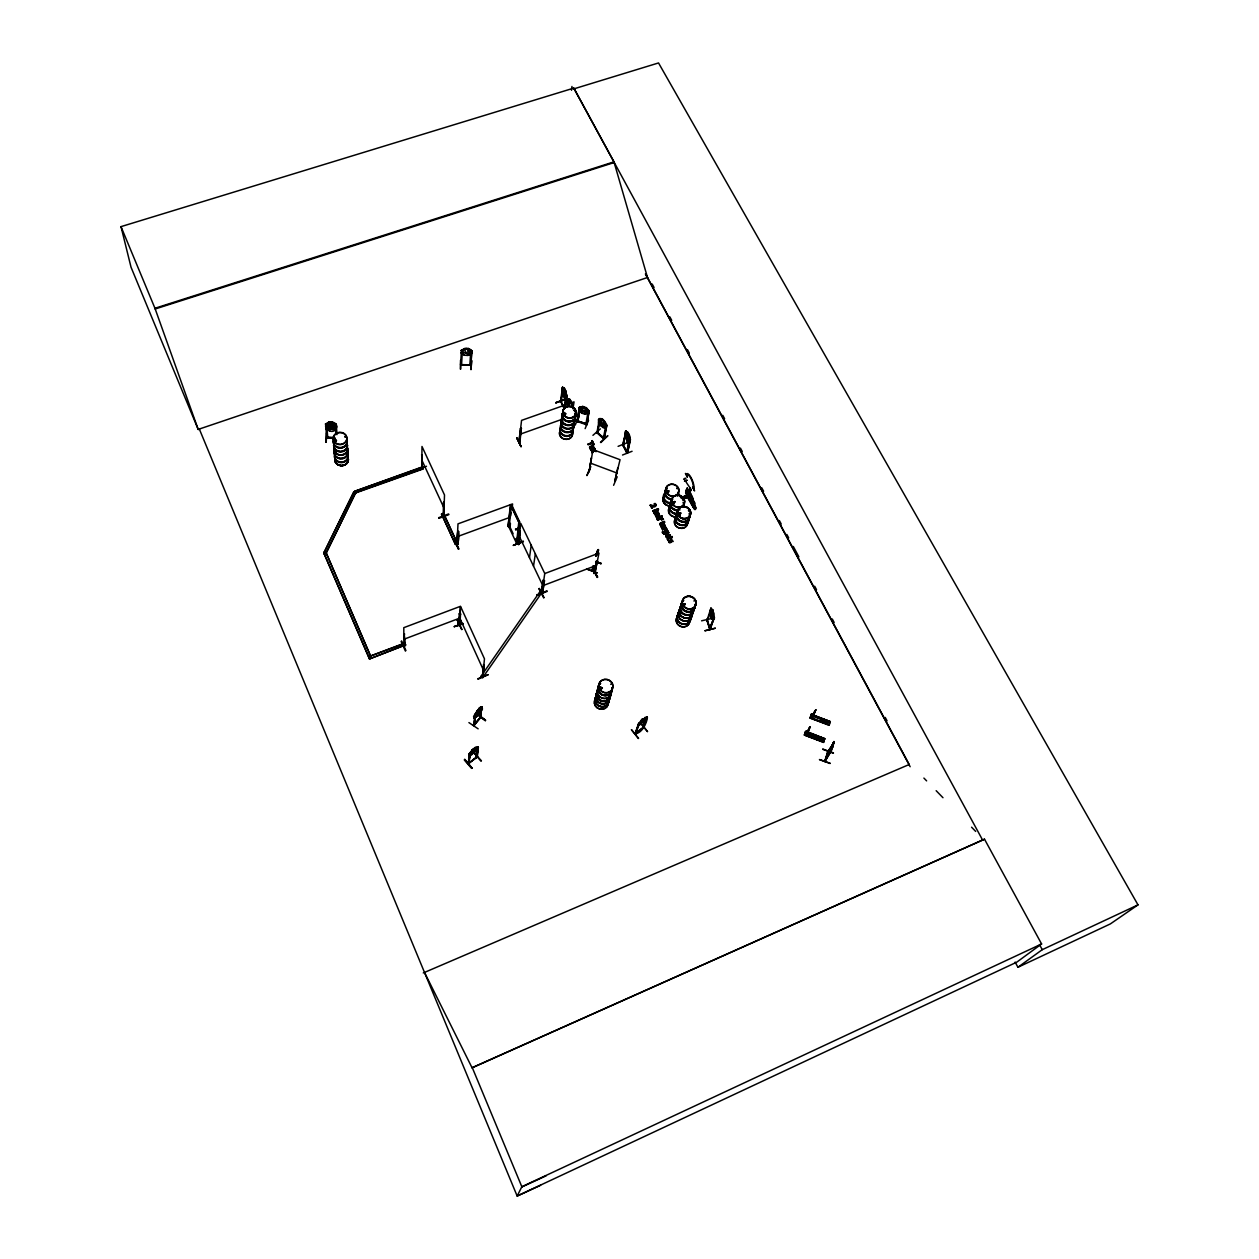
<?xml version="1.0" encoding="UTF-8"?>
<svg xmlns="http://www.w3.org/2000/svg" width="1259" height="1259" viewBox="0 0 1259 1259"><rect width="100%" height="100%" fill="white"/><g stroke="black" fill="none" stroke-linecap="round" stroke-linejoin="round"><path stroke-width="1.5" d="M642.798 727.97L643.79 726.962L635.244 733.226M639.415 723.657L645.143 719.361L644.671 717.583L647.095 716.969L643.569 727.387L635.118 733.745L638.486 723.579L639.541 723.296L635.276 734.107L635.984 733.1M421.356 468.505L421.907 467.813M422.174 469.135L421.907 454.829L422.158 468.993M421.796 469.166L421.985 446.473L444.506 494.976L443.782 515.828M470.299 753.401L468.505 763.977L470.299 753.401L469.214 753.732L468.348 763.599L477.46 756.706L476.295 757.304M476.217 757.068L476.909 756.816M422.867 469.088L422.064 466.963L355.022 491.167L422.064 467.372L422.867 469.088L355.793 492.898L353.858 492.175L355.778 492.505L422.867 468.678M471.621 353.134L468.049 355.306M471.873 350.836C469.827 348.586 464.602 346.288 463.076 350.679L462.997 352.426L467.561 353.952L469.906 352.646L468.411 348.46L471.873 350.836L470.913 365.315L469.89 365.33L471.055 364.496M470.079 365.346L470.111 364.418M470.835 350.726L471.763 350.962L470.74 350.726L469.859 365.283M470.945 364.795L460.7 365L460.841 364.071L461.754 365.031L460.7 365M471.653 360.672L470.976 369.658L471.149 360.389M471.055 369.391L471.653 360.688M477.35 756.927L468.254 763.678L477.114 756.47M469.402 763.332L469.214 762.529L468.254 763.568M665.791 535.295L665.964 536.727M468.096 355.463L464.54 355.243L461.25 352.803M462.336 350.458L461.392 350.222L462.415 350.474L461.534 365.126M464.54 355.353L461.124 352.835M460.526 369.343L460.652 360.058L460.526 369.044M345.957 436.574L344.903 437.093M345.611 437.266L345.517 436.543M334.501 439.863L335.461 440.744M335.083 451.509L335.539 450.643M335.602 440.776L335.933 440.052M336.2 440.146L335.586 441.169M715.301 628.272L704.804 630.79L715.285 628.178M623.189 444.097L623.174 445.655L626.038 431.145L622.638 444.805L627.061 453.256M622.796 444.207L623.095 445.025M623.236 445.072L623.268 444.238M627.47 453.098L630.429 439.706L629.594 439.108M626.305 432.703C633.23 432.64 628.304 449.18 627.108 453.334L623.252 445.308L627.076 452.689M670.181 535.437L669.316 536.963M441.516 514.239L443.483 513.137L457.473 543.416L455.49 544.518L441.516 514.239L443.467 513.53L456.624 542.015M686.407 493.764L686.124 492.363L692.843 505.363M833.348 743.298C836.102 736.688 829.413 758.752 829.807 751.355M443.467 502.294L443.451 516.096L443.829 502.168M443.262 515.938L443.341 514.49L443.357 515.985M686.045 480.749C683.558 479.994 695.708 494.409 689.381 488.634L690.782 490.727L689.869 487.8M542.062 592.58L541.323 591.699M461.392 350.222L460.621 365.047M454.688 539.828L458.481 549.192L454.247 540.017M455.49 544.518L441.531 513.845M458.103 543.825L456.97 544.58L457.993 523.854L512.586 503.93L512.177 507.629M457.08 544.533C456.655 520.297 461.313 535.579 457.206 544.549M458.496 531.314L457.835 543.872L457.017 543.636M589.48 447.48L593.02 445.167C594.279 446.772 587.89 446.866 591.195 448.582L594.075 447.291L591.258 448.314L590.235 447.213M660.676 526.183L661.085 525.113M661.966 527.332C660.597 528.701 660.928 522.076 663.477 525.963M470.803 365.409L471.732 350.537M462.053 629.437L457.19 619.947M459.252 624.354L458.245 625.55L458.559 619.16M458.402 625.518C457.285 623.882 460.385 610.867 459.047 613.904M482.606 676.162L482.874 675.265M459.944 624.889L460.18 619.223M459.85 626.227L460.526 613.621L460.574 614.628M460.589 620.073L460.306 626.053M661.384 526.309C666.326 525.711 658.551 525.381 663.493 527.002M668.922 540.803L667.427 538.978M595.019 572.688L593.839 573.49L594.862 572.31M336.216 424.645L335.24 424.157L336.2 424.535M336.373 426.974C331.306 432.75 318.417 423.701 332.691 424.456L336.499 426.848L332.99 428.815L329.37 428.611M655.388 505.551L655.372 504.639M655.483 504.985L654.444 506.118L650.069 505.363L655.278 505.551M332.518 422.127L334.548 426.219L329.905 427.305L327.403 425.888L328.804 421.954L332.518 422.127C340.339 423.779 336.09 433.757 329.543 430.908M331.274 422.41L334.579 426.785L334.721 428.438L332.47 429.634L327.592 428.091L327.45 426.439L330.078 422.363M329.59 430.956L325.735 428.532L329.606 430.846M331.432 424.85L330.251 424.692L329.244 426.518L330.566 428.406M332.628 424.613L336.499 426.958M325.499 424.031L328.867 422.017M325.656 426.455L329.055 424.346L330.377 426.203L332.722 425.448L332.644 424.472L328.977 424.393M325.719 442.334L326.427 432.923M326.16 442.334L326.931 432.703M464.76 759.366L472.031 768.084L464.618 759.633M478.152 728.835L468.915 722.587M542.645 592.627L541.575 592.47L542.66 592.123M669.473 535.846L668.261 534.556M713.334 612.204L712.673 615.73L711.603 612.472L712.972 611.119M471.747 754.55C484.337 741.378 476.28 753.386 468.962 755.4L469.481 754.031M815.958 709.714L814.793 710.942M824.519 761.365L830.971 750.789M825.526 760.279L827.635 752.064L828.391 751.293L825.023 761.585L831.082 750.584L831.223 751.78M827.588 751.969L834.355 741.866L827.903 752.52M828.343 751.466L834.355 741.866M469.906 752.929L469.151 762.97M599.898 419.404L597.679 432.592C603.439 438.541 605.532 436.653 603.297 438.636L605.957 424.865L606.633 425.558M473.982 718.307L479.175 709.321L478.908 710.611M478.027 679.199L488.193 674.698M474.313 724.271L473.667 725.027M474.061 725.593L475.225 714.278L473.573 725.011M475.147 714.183L474.564 725.011L475.666 713.585L479.443 707.715L481.804 706.661L480.655 717.252L473.636 725.404M599.819 419.515L599.457 418.586L597.002 432.262M597.443 432.671L596.876 431.695M814.935 711.005L811.772 717.378L813.959 714.341M519.196 442.003L520.109 441.767M615.462 480.513L614.754 481.253L620.058 459.724L592.989 449.605L589.196 471.653L589.086 470.567M812.464 717.756L813.66 714.608M480.938 761.16L473.683 752.457L481.426 760.766M480.891 676.445L482.732 677.578L480.891 676.445L540.788 590.424L542.598 591.51L482.732 677.578M459.441 624.842L460.605 606.539L484.463 658.819L482.779 676.712L482.779 675.217M482.638 675.485L483.755 664.61L483.141 676.571L483.755 664.61M808.514 730.503L810.104 726.742L806.988 732.313M809.537 727.198L806.232 734.501L808.656 730.566M480.025 717.473L481.048 707.228M476.185 757.525L477.13 747.327M476.437 757.824L478.341 747.185L475.257 747.405L472.188 749.782L478.121 746.666L477.019 756.816M806.09 734.438L807.995 731.935L805.87 731.07L824.724 738.687L823.449 742.417L804.375 735.051L823.591 742.07L804.501 734.705L805.618 731.495L824.708 738.624L824.33 739.741M479.994 717.96L481.63 706.692L480.529 717.85M478.121 746.666L477.869 748.334M477.318 757.288L478.341 747.185M665.224 526.592L665.287 525.806M659.511 515.435L658.599 512.98L658.614 515.498M458.103 543.762L456.828 544.25M477.932 715.018L485.376 720.431M508.054 526.309L510.43 504.702L519.07 522.8L516.93 543.904L519.526 522.627L510.871 504.529L508.054 526.309L508.856 527.301L510.005 527.096L510.43 523.319M511.374 506.386L509.108 527.442L516.19 542.535L517.071 542.22L515.498 538.868M510.131 524.531L509.203 524.704M510.572 516.017L510.949 512.507M572.924 408.86L574.057 401.857L521.556 420.38L518.991 442.507L519.92 442.287L521.352 428.233L520.471 428.548L518.85 442.208L519.983 441.327M509.675 525.239L510.163 524.578M520.927 431.979L519.227 442.476M521.006 446.646L516.725 437.99M521.069 446.693L516.788 437.77L521.084 446.426M523.366 541.685L513.436 545.147M515.466 529.142L516.08 530.118L515.655 529.173M516.788 528.686L517.323 529.614L517.056 528.638M670.339 541.905L671.11 539.214L672.92 541.638M516.489 544.061L518.802 521.997L511.437 506.606L512.334 506.291L519.558 521.698L516.93 543.904M571.507 90.27L571.964 86.478M519.542 528.607L519.023 527.521M982.744 840.32L573.805 88.099L121.006 226.636L131.03 267.207L198.245 429.539M519.731 538.789C518.472 545.493 519.558 543.4 518.22 543.857L520.785 523.429L544.754 573.49L541.937 592.847M518.645 543.51L520.172 531.078L518.724 544.643M520.156 535.358L520.172 531.078M670.858 540.567L672.259 541.228M529.488 557.69L531.219 545.21M806.657 732.785L805.776 732.282M812.071 715.521L810.953 715.411L829.917 722.682L811.095 714.955L811.567 714.026L813.802 714.64M812.228 715.757L811.441 715.631M565.37 399.213L555.848 402.565M533.533 566.204L535.327 553.818M560.9 402.219L560.507 400.771L563.387 407.176M562.049 389.487C569.855 413.566 560.239 389.062 562.49 387.205L564.284 387.914L565.732 390.731L566.739 395.877L565.181 406.201M560.475 401.464L562.553 387.347L563.277 387.992L562.427 387.347M562.49 393.249L560.853 402.125L562.836 388.15M592.123 570.469L593.54 565.858M593.131 566.629L592.816 570.374L593.493 566.77M564.803 405.429C564.032 400.409 567.825 394.885 566.345 394.901M565.134 405.304L566.723 394.854M565.511 406.075L567.117 395.625M536.916 594.578L537.121 595.334L546.941 590.77M568.58 404.344C566.692 396.915 570.909 399.906 568.313 398.804L567.51 404.013M539.308 588.504L543.825 597.569M567.573 405.634L568.659 398.678M664.595 532.085L666.279 530.747L667.679 531.754L665.555 533.281L664.689 532.038M829.067 725.278L829.429 724.193L829.051 725.31L810.072 717.992L810.434 716.922M830.09 722.178L811.095 714.939M811.174 714.734L830.279 721.69L811.3 714.325L811.331 715.505M540.788 590.424L542.535 591.872M541.197 592.155L543.51 579.943L541.889 593.335L543.148 580.069M541.559 591.777L542.078 592.171M541.606 591.887L542.897 583.767M544.407 580.667L542.582 593.052L544.407 580.667L543.479 581.013M668.324 539.906L668.12 538.899M824.488 739.253L805.461 731.841M121.006 226.636L154.951 308.266L198.198 429.413L647.504 277.499L613.967 161.86L573.805 88.099M539.245 588.472L543.841 597.553M660.471 523.886C658.898 527.049 661.841 520.187 664.374 521.525L663.509 522.784C665.586 524.673 659.212 521.667 660.865 525.097M575.221 425.117L578.747 416.603M580.336 407.554L577.755 421.702L580.336 407.554L579.439 407.224L577.063 421.45L586.6 424.787M579.439 407.224L582.854 406.437L581.689 413.172L585.105 414.258L588.819 413.235M586.096 423.606L585.813 424.566L588.315 410.387L589.212 410.702L586.694 424.834L589.212 410.702M709.431 628.776L714.231 617.162L710.186 629.563L706.708 619.428L709.824 629.642L709.824 628.461M709.651 629.469L710.107 628.257M984.507 839.186L472.298 1067.679L984.507 839.186L1041.602 943.967L1016.8 962.144L517.166 1196.05L199.331 429.036L198.198 429.413M588.567 420.396L585.12 428.642M706.755 619.381L707.29 620.703M587.89 444.285L592.407 442.397L591.636 440.87L592.344 442.68L587.89 444.285L592.659 443.278L588.205 444.883M810.182 717.724L811.567 714.026M811.315 714.309L830.326 721.612L829.177 724.948L810.056 718.071M590.235 448.928L594.327 448.141L594.075 447.291M592.926 435.331L600.354 428.878M590.534 449.51L590.282 448.66M591.573 441.154L592.234 440.65L594.028 444.6L592.659 443.278M821.151 720.148L822.253 719.456M822.819 720.274L821.277 720.478M590.754 449.967L593.288 450.203L590.754 449.967L592.942 450.958M591.085 450.612L590.801 449.683M590.565 466.853L586.993 475.32M593.257 446.032L593.02 445.167M804.359 735.13L804.753 733.981L823.654 741.787M805.367 732.14L824.456 739.411L805.54 732.895L805.886 731.888L804.942 733.556L805.713 731.825L806.311 732.817M593.681 450.864L592.297 453.02L591.982 452.028L592.344 452.752L593.681 450.864L596.136 451.367L593.965 450.376L596.089 451.651M593.43 444.82L592.706 443.011M589.133 471.653L591.415 457.851L589.196 471.606M594.028 444.6L592.234 440.65M811.158 715.317L810.796 716.56M594.61 448.33L594.909 449.321L594.61 448.33L593.241 450.47M597.222 433.096L599.803 420.915M600.464 442.255L607.861 435.693L600.873 442.601M657.104 511.799L654.051 513.168L656.946 510.792M603.816 439.108L606.728 425.621C607.216 422.93 598.34 415.313 604.54 421.198L604.981 426.14L603.092 425.951L600.024 421.623L600.338 419.987C605.217 418.523 596.719 417.343 598.592 420.962L600.7 425.432L603.266 427.761C610.977 429.036 595.885 426.25 598.765 420.947M605.941 424.881L606.885 425.337L604.178 438.935L596.609 431.916L597.348 433.159M587.087 569.257L597.317 572.955L587.135 569.005M618.09 446.347L627.627 442.601M593.178 565.732L592.013 571.035L593.902 566.125M596.829 554.574L597.427 550.624L596.546 554.637M597.144 554.951L598.23 549.506L597.883 553.331M597.553 554.165L598.639 549.821M593.681 573.16L597.333 560.648L594.925 573.113L598.985 553.11L544.675 573.585M596.436 560.995L594.059 573.459M613.605 485.297L617.209 476.783M625.062 433.332C632.773 457.379 623.189 433.08 625.534 431.16L627.627 431.963L629.028 434.874M614.801 481.284L617.791 467.718M626.038 431.145L623.063 444.663L627.407 453.083M668.938 540.473L668.734 542.11A1.637 1.464 16.4 0 0 669.426 542.692L670.811 542.535L671.047 540.914M626.006 432.105L623.174 445.655M622.513 455.018L632.081 451.273M592.564 568.313L597.679 577.283L592.674 568.25M595.837 561.923L600.999 563.465M629.594 438.84L626.604 452.595L630.019 438.919M694.952 600.59L693.882 600.999M683.794 604.745L685.164 604.289M680.395 613.338L680.505 614.345M481.095 717.095L473.935 725.64M689.428 511.248L688.39 510.713M678.412 514.144C681.701 513.483 677.405 515.781 679.986 513.782M682.472 499.65L683.527 499.256M683.448 499.697L682.661 499.87M679.829 513.94L679.813 514.994M680.379 514.884L680.143 513.94M815.911 709.871L815.769 710.359M673.014 502.152L673.109 503.474L674.037 503.222M677.83 488.618L676.791 488.083M668.734 492.017L667.679 492.867L666.829 492.001M610.709 684.408L611.292 683.779M601.346 688.988L599.898 688.531L600.496 687.194M601.912 687.729L600.842 688.783L600.213 687.713M601.094 689.161L601.944 688.217M601.944 688.531L601.865 687.713M651.029 505.473L652.131 508.038L651.029 505.473L655.294 506.386M650.148 505.095L651.627 507.991M654.79 504.292L654.334 503.647L655.073 504.591M667.349 539.025L672.038 536.507L670.937 536.932M653.012 510.729L658.315 508.746L653.012 510.729L653.248 511.579L656.663 510.855M650.95 505.74C656.254 510.524 655.64 501.051 656.049 505.048M653.248 511.579L656.159 510.257L657.104 511.469M665.712 535.547L667.994 533.722L670.04 535.39M574.733 410.686C573.931 411.079 574.34 409.395 574.718 411.063M657.686 512.083L654.365 513.766L657.481 512.271M659.826 523.555L660.283 525.302M563.922 413.613L565.433 414.636M564.74 414.589L564.158 413.582L564.441 414.463M564.646 413.109L565.543 413.881L564.583 414.431M656.631 510.32C661.243 508.667 655.42 509.832 657.528 510.934M656.269 516.159C653.877 515.97 656.993 511.736 658.693 515.23M659.496 515.403C652.571 518.629 661.935 516.41 658.599 512.98M656.726 516.221C658.268 510.399 652.996 518.488 657.528 515.057M656.836 518.614L662.203 516.363L656.836 518.614L656.6 517.748L661.904 515.765L662.14 516.615M660.66 518.063L657.308 519.558L660.991 517.465L663.509 519.369L661.542 518.645M660.959 518.661L657.607 520.14L660.959 518.661L661.919 519.684L661.494 518.44L661.919 519.684M655.121 514.317L656.207 516.426M662.911 519.558L662.36 518.299M595.759 555.723L596.656 553.047M664.453 526.561L664.311 524.137L665.13 526.829L661.793 528.339L664.484 527.096M663.509 522.784L664.673 522.123M662.439 527.395L663.556 526.734M662.297 528.922L666.105 527.49L662.297 528.922L662.533 529.787L665.24 528.764L666.294 529.85M664.39 525.633L663.052 522.721M664.374 521.525L664.595 522.375M664.06 523.886L663.572 522.532M662.533 529.787C664.374 526.215 666.861 530.779 667.018 529.268M662.328 532.667L662.926 531.597L663.304 533.297M664.122 532.337C666.452 534.288 662.281 533.91 662.926 531.597M833.568 742.621L833.977 741.724M658.835 515.277L657.969 513.263M666.877 529.394L666.105 527.49M665.555 533.281L667.648 532.494M666.373 535.736C667.538 532.337 668.623 540.032 670.166 535.72M679.12 494.032L680.568 497.022M668.56 537.278L667.364 534.556M664.484 530.952L667.884 530.779A1.904 1.7 16 0 1 668.246 532.038L668.639 532.84L663.981 534.335L662.265 531.865M680.694 496.99L678.695 494.205M666.908 537.829L667.679 537.31L666.247 536.822M667.789 534.634C668.324 538.946 671 533.737 667.789 534.634L668.749 536.507M668.246 532.038L668.356 532.274A1.904 1.7 16 0 0 667.805 531.03L665.712 530.417M668.639 532.84L668.419 532.006M667.947 540.331L668.45 538.6M668.261 540.473L668.812 541.858A1.637 1.464 16.4 0 0 669.489 542.44L670.874 542.283M667.49 539.702L667.585 538.38L670.197 536.727M668.812 538.679C671.928 538.522 671.236 537.672 671.739 538.883M669.001 540.552L670.307 541.795M671.204 539.088L670.717 537.735M687.414 496.487L685.919 491.152C686.139 487.233 687.005 501.932 691.773 502.435L690.813 495.432L692.277 500.814M671.44 540.08L672.259 541.559M672.038 536.507L671.96 536.759M687.021 488.256L694.874 503.175M685.636 492.977L687.068 488.24M686.989 491.813L685.95 497.163M687.682 490.097L687.304 488.523M686.139 497.305L686.989 494.205L686.013 497.211M687.744 491.372L688.862 490.837L687.445 490.318M688.783 490.302L686.879 496.99L685.636 496.329M690.514 490.837L691.002 489.987M681.198 497.982L690.735 494.189L681.229 497.73M691.537 501.334L688.405 494.472L691.647 501.287M693.379 499.115L689.161 490.302L688.358 490.554M693.205 507.534L685.793 492.489L693.347 507.109M830.106 763.505L819.436 759.555L830.232 763.284M829.76 751.45L834.04 741.567M829.886 751.497L830.971 748.098M822.756 749.31L833.411 753.228M596.483 554.086L596.845 553.142L595.869 556.258L597.049 552.024M631.514 729.701L638.313 738.545M596.687 554.857L597.679 551.426L595.759 555.754M458.197 625.172L459.157 624.401M459.267 625.188L460.416 606.319L403.793 627.674L403.871 646.197C404.438 644.86 404.721 645.757 403.919 645.316M809.993 727.214L808.892 729.968M635.842 733.147L639.116 722.855M636.094 733.572C633.812 730.944 649.518 708.376 637.731 725.215L640.249 724.665M457.993 543.794L456.86 544.171M589.605 446.756L590.66 448.786M823.48 718.983L822.379 722.241M819.562 736.72L818.46 740.009M824.094 722.902L825.133 719.739M820.396 740.748L821.497 737.459M826.014 723.642L827.069 720.463M821.686 741.236L822.741 738.042M814.793 738.608L815.863 735.398M642.704 728.048L646.197 717.551M643.144 728.001C650.541 701.373 648.275 731.857 635.449 733.777M804.753 734.343L823.827 741.268L823.449 742.385M640.264 723.012L647.504 731.495M657.749 512.145L657.78 510.934M701.578 620.813L711.949 618.452M829.933 722.65L830.279 721.69M711.603 618.625L710.501 615.258L710.91 608.239L713.822 613.086L712.987 617.917L710.847 611.402M710.831 608.38L706.881 620.766M815.517 710.611L815.171 711.477M707.369 620.766L711.366 610.017L712.704 609.702M709.903 628.587L714.231 617.162M709.698 629.453L714.215 618.263M600.936 563.764L596.026 561.404M598.277 549.695L598.308 550.655M594.264 566.251L592.501 571.098M815.218 711.744L814.006 713.869M588.315 410.654C587.827 409.915 585.073 403.132 585.057 414.18M589.086 411.001L586.159 407.759L587.103 412.181L584.727 412.732L580.572 409.883L582.901 406.515L579.109 407.586M811.079 715.081L811.473 714.278M810.371 717.158L829.225 724.806M578.762 409.71L581.752 413.125L578.888 409.726M585.765 424.488L586.946 423.953L576.984 420.852M824.676 738.781L805.492 731.778M832.592 744.494L830.499 751.104L832.891 746.792M577.991 421.686L577.33 420.522M814.368 713.397L813.802 714.294M586.946 475.603L590.691 466.633M832.372 745.674L831.333 748.979L833.096 745.863M600.968 563.639L595.885 561.671L601.125 563.261M475.509 715.254L477.901 709.919M815.313 711.524L814.604 712.814M808.435 731.086L807.995 731.935M479.553 709.934L477.523 712.673L476.72 712.169M370.728 656.411L326.16 552.811L355.778 492.505L326.191 553.205L324.177 553.929L369.438 658.961L405.587 644.876L404.768 643.003L369.768 656.301L404.768 643.365L405.603 645.222M326.191 553.205L324.177 552.056L353.826 491.765M324.224 552.449L353.858 492.175M1041.602 943.967L521.84 1186.749L517.166 1196.05L540.615 1185.27M822.646 720.73L822.725 719.88M815.675 736.783L816.745 737.994M816.698 738.057L816.808 736.625L815.596 737.632M687.398 489.184L686.108 493.103L687.414 488.051M473.305 749.31L472.015 752.048L474.973 749.766L474.297 748.538M478.168 713.412L478.436 710.611L476.626 714.624L477.366 714.325M473.541 725.389L480.639 716.875M684.015 603.816L683.401 604.65M560.554 400.85L563.717 407.05M561.262 401.511L560.9 400.661L560.79 401.574M600.228 688.217L600.622 687.32M443.86 515.45L443.483 514.663M477.067 710.643L474.879 715.285M476.752 712.169C466.853 723.673 483.724 710.627 478.2 712.515M476.248 717.158C489.279 697.911 478.562 717.724 474.061 718.197M667.333 491.262L667.538 492.489M668.041 492.489L668.293 491.451M807.523 732.408L806.689 735.083M827.95 751.214L824.582 761.459L831.507 750.852M821.497 718.338L820.443 721.517M472.235 749.782L470.504 753.685L476.421 749.105L475.257 747.405M659.747 523.807L660.629 522.926M828.343 720.966L827.305 724.13M813.519 714.545L811.772 717.378L814.573 711.477M509.171 525.239L509.234 524.625M471.968 768.084L464.697 759.429M573.931 410.387L574.781 410.418M510.037 517.386L510.273 516.772M564.205 413.755L564.74 413.282M510.981 508.605L511.233 508.054M833.914 741.52L833.033 743.156M480.891 707.432L482.008 707.039M590.219 447.354L593.304 445.749M460.605 364.685L471.055 364.795M657.607 512.35L656.694 510.052M476.689 713.129L475.902 716.277L481.442 708.203M597.159 553.11L597.789 551.473M326.585 437.03L327.812 437.912L326.537 424M405.949 650.604L401.652 641.004M564.599 389.173L563.702 391.171L565.118 393.973L564.709 389.141M593.902 450.659L594.956 449.038M591.935 452.311L593.005 450.675L591.132 450.344M476.421 715.741L479.018 712.814M472.314 749.876L469.103 753.811M485.313 720.699L478.341 714.561M518.299 543.18L518.677 544.549M670.528 539.466L670.355 541.7M655.168 514.38L656.868 513.955L658.3 515.639M816.871 737.947L817.17 737.16M627.942 433.222L626.84 435.11L628.304 437.959L628.052 433.19M469.387 763.426L469.056 762.655M485.376 720.589L477.964 714.813M589.7 446.835L592.958 445.45M678.963 513.829L678.381 514.632M689.271 510.509L689.208 510.981M672.936 502.671L672.983 503.364M674.147 503.757L674.084 502.64M666.908 491.372L667.239 491.592M464.272 759.917L471.574 768.415M327.733 437.487L327.56 437.015M706.928 620.781L707.18 619.318M565.244 414.29L565.417 413.298L565.244 414.856M685.463 479.002C687.288 476.941 681.811 479.427 684.267 479.585M603.596 420.742L602.762 419.987L601.582 421.12L602.872 424.425L603.879 424.346L603.675 420.663M344.919 436.448L345.769 436.354M478.074 746.886L477.523 747.815M641.838 724.287L647.472 731.636M647.079 717.158L646.276 717.74L647.331 717.457M647.173 717.063L641.76 719.739L643.05 722.398L637.825 725.121M569.965 399.449L568.643 401.889L569.398 405.115M655.53 506.511L656.191 505.095M1015.132 962.081L1017.917 967.274L1042.263 949.679L1137.994 904.875L658.536 62.95L573.711 88.917M660.456 524.027L662.974 522.989M331.747 428.469L332.817 426.691L331.447 424.739M1137.994 904.875L1110.359 923.917L1017.917 967.274M666.247 534.619L669.694 534.729M593.839 572.987L594.767 572.735M594.752 573.191L593.744 572.861M404.989 645.442L404.029 645.773M404.831 645.883L404.768 645.049M468.049 355.4L471.747 353.165M454.751 539.607L458.953 548.971M475.398 716.497L480.151 711.005L480.277 709.746L478.688 709.006M475.556 714.844L480.308 709.336L479.506 707.873M405.382 651.029L401.117 641.413M668.403 492.584L667.05 492.411M564.772 414.4L565.527 414.085A6.767 5.902 9.5 0 0 564.001 414.825M479.238 709.478L481.536 708.266M665.649 530.905L664.626 531.896L665.633 533.029M335.791 440.949L334.8 441.043M661.227 525.208L662.911 525.333M521.698 1187.032L546.154 1175.812M667.286 534.807L666.404 536.24M665.319 530.291L663.918 532.289M423.276 972.955L909.218 764.496L645.678 274.1L647.504 277.499M477.822 678.743L488.162 674.651M484.164 665.507L483.377 664.752M543.809 597.805L538.805 588.677M596.593 561.325L597.49 560.979M463.06 623.85L454.216 626.652L462.793 623.362M463.013 623.614L454.231 626.667M537.121 595.302L547.13 591.431M404.658 634.064C403.368 633.702 406.027 641.996 404.863 645.93M543.636 581.343L544.565 580.981M369.438 658.961L405.587 644.876M523.146 541.197L513.436 545.446M513.404 545.32L523.398 541.417M665.098 533.234L663.556 533.234M668.718 532.573L664.437 534.084L662.627 532.966M542.723 585.734L596.278 565.448M671.173 537.782L672.337 537.105M403.903 639.273L459.708 618.138M509.549 525.239L510.43 524.893M692.356 498.721L689.901 496.471M691.742 502.31L689.476 499.43M691.773 502.435C692.828 499.382 690.089 494.567 687.477 492.285L688.012 496.613M691.002 503.411L695.393 509.376C696.321 504.529 695.582 514.317 693.064 506.354M694.291 502.435L695.802 507.802L691.081 499.209L691.6 503.537M457.741 531.99L458.654 531.644M687.839 489.562L688.264 490.05M654.287 503.946L655.058 503.38M680.977 497.494L690.483 493.953M683.385 498.249L688.122 496.408M683.291 498.359L688.091 496.597M585.608 410.922L583.247 411.001L582.508 408.797L583.94 407.176L585.781 409.946M438.651 517.701L448.645 513.924M438.84 518.346L448.865 514.632M457.316 536.633L509.344 517.543M455.506 544.14L457.473 543.416M521.494 428.532L520.471 428.548M424.645 466.538L416.351 469.528L424.85 466.743M426.486 466.286L416.54 469.89M590.581 449.243L594.374 447.874M629.626 439.171L630.429 439.706M629.563 442.114L627.58 441.248M324.177 553.929L326.16 552.811L371.484 658.189M422.284 455.632L421.545 454.955M626.431 431.931L625.692 431.255M518.677 522.013L519.558 521.698M520.014 434.245L562.537 419.137M564.709 397.34L566.503 398.08M555.801 402.77L565.322 399.418M560.963 401.857L563.78 406.688M570.972 401.574L570.5 400.63L569.635 401.652L569.808 404.407M572.577 407.255L571.539 402.235L572.64 407.349M564.268 387.819L562.883 390.447L565.716 396.066L565.732 390.731M154.951 308.266L613.967 161.86M155.125 309.006L613.841 162.647M670.779 539.529L672.857 541.055M678.444 514.349L679.829 515.277M673.659 503.946L674.431 502.86M713.397 620.12L711.603 618.515M711.256 609.277L711.319 608.302M710.107 610.111L710.501 615.258M714.53 618.059L712.594 609.734M334.815 439.438L334.532 441.043M457.222 620.136L461.644 629.594M661.573 517.968L663.257 518.739M460.81 364.638L470.913 364.921M326.868 437.44L334.485 437.864M666.2 531.015L667.6 532.022M600.732 687.099L601.771 687.493M684.566 603.675L685.274 603.911M684.66 605.39L683.574 604.824M673.282 502.089L674.257 502.451M673.659 503.836L672.747 503.49M327.796 437.219L334.501 437.534M326.632 437.896L332.832 438.148M330.063 422.457L331.259 422.52M326.758 437.896L325.53 423.701M482.779 676.712L482.354 675.469M582.823 406.531L586.253 407.633M578.18 421.025L585.828 423.764M822.804 749.042L833.442 752.945M625.581 431.27L627.517 432.01M590.424 463.092L617.115 473.085M324.177 552.056L326.16 552.811M669.835 541.952L669.033 540.945M707.243 619.491L710.17 629.343M665.854 528.292L666.94 529.535M590.707 448.503L589.841 447.921M677.436 487.957L676.996 488.728M660.786 526.152L661.904 527.6M665.02 533.486L663.997 532.038M335.634 452.028L335.083 451.21M662.502 527.128L661.573 526.372M667.663 537.278L666.845 536.617M577.078 421.403L579.313 407.523L580.242 407.822M325.546 426.329L329.417 428.658M478.31 714.577L485.675 720.242M710.8 608.254L712.704 609.812M657.088 514.821L655.797 515.45M686.297 489.546L688.862 491.734M596.593 432.482L603.927 439.139M923.901 778.078L926.624 780.879M936.161 790.699L942.975 797.718M971.586 827.194L975.678 831.412M692.009 501.397L695.157 508.274L691.852 501.932M471.826 754.645L468.962 755.4M646.434 718.669L643.034 722.43M643.727 718.606L643.868 719.943L641.004 722.084L642.767 719.33M631.451 729.764L638.628 738.293M666.42 537.373L665.791 535.673M664.233 524.405L664.957 525.412M663.273 525.349L663.997 526.797M518.629 528.937L518.236 527.946M666.593 536.255L667.616 537.562M1039.478 944.549L1042.263 949.679M652.209 284.078L654.066 287.524M669.851 316.875L671.708 320.337M687.477 349.687L689.334 353.134M722.76 415.281L724.617 418.743M740.402 448.094L742.259 451.54M761.742 487.8L763.599 491.246M779.384 520.596L781.241 524.059M786.812 534.414L788.669 537.861M793.312 546.5L798.883 556.856M814.667 586.206L816.524 589.668M832.293 619.003L834.15 622.465M885.219 717.425L887.076 720.872M645.379 273.958L910.147 766.715M658.315 508.746L658.551 509.612M660.896 518.913L661.384 519.888M654.129 512.917L654.365 513.766M655.86 516.316L656.096 517.166M657.387 519.29L657.607 520.14M661.557 527.49L661.793 528.339M569.949 399.339L571.539 402.235M565.354 399.544L555.833 402.896M592.627 568.061L597.144 577.488M424.503 972.436L472.219 1068.104M519.212 536.161L542.818 585.64M510.005 527.096L513.137 533.816M421.844 460.133L444.034 508.085M459.881 618.358L483.377 669.993M354.991 490.758L355.793 492.898M369.768 656.301L370.602 658.52M324.145 553.551L369.422 658.614M669.977 534.807L670.103 535.689M472.298 1067.679L521.84 1186.749M600.59 688.185L600.606 688.217A7.066 6.61 15.8 0 1 602.384 687.855M713.837 617.193L714.168 618.153M710.627 615.226L711.728 618.594M510.084 516.678L510.241 517.48M671.063 541.543L670.968 540.583M625.959 434.324L627.627 439.438L628.886 440.052L629.138 434.827L630.051 439.958M336.216 424.204L337.019 434.575M335.13 424.409L336.043 434.528M610.536 693.552A7.113 6.641 15.8 0 1 605.941 700.807A7.113 6.641 15.8 0 1 597.411 697.533A7.113 6.641 15.8 0 1 599.016 689.24M600.606 688.28A7.113 6.641 15.8 0 1 602.384 687.823M612.204 687.886A7.255 6.767 15.8 0 1 607.515 695.283A7.255 6.767 15.8 0 1 598.796 691.946A7.255 6.767 15.8 0 1 600.48 683.401M612.063 688.075A7.161 6.673 15.8 0 1 604.367 695.629A7.161 6.673 15.8 0 1 598.355 686.391M599.237 684.88A7.161 6.673 15.8 0 1 600.496 683.637M612.252 687.729A7.255 6.767 15.8 0 1 607.562 695.125A7.255 6.767 15.8 0 1 598.843 691.789A7.255 6.767 15.8 0 1 600.512 683.244M612.189 687.571A7.161 6.673 15.8 0 1 603.58 694.952A7.161 6.673 15.8 0 1 599.363 684.377M611.229 691.049A7.129 6.657 15.8 0 1 602.652 698.399A7.129 6.657 15.8 0 1 598.45 687.87M611.418 690.719A7.224 6.751 15.8 0 1 602.715 698.178A7.224 6.751 15.8 0 1 598.466 687.493M608.49 697.533A7.145 6.688 15.8 0 1 605.548 706.079A7.145 6.688 15.8 0 1 596.184 703.734A7.145 6.688 15.8 0 1 597.506 694.795M608.254 701.719A7.035 6.578 15.9 0 1 599.803 709.006A7.035 6.578 15.9 0 1 595.649 698.588M608.49 697.25A7.05 6.594 15.8 0 1 605.579 705.669A7.05 6.594 15.8 0 1 596.341 703.372A7.05 6.594 15.8 0 1 597.647 694.543M609.702 696.495A7.082 6.61 15.8 0 1 601.204 703.812A7.082 6.61 15.8 0 1 597.034 693.331M609.844 696.007A7.082 6.61 15.8 0 1 601.33 703.325A7.082 6.61 15.8 0 1 597.159 692.843M608.9 699.406A7.05 6.594 15.9 0 1 600.417 706.692A7.05 6.594 15.9 0 1 596.278 696.258M609.844 696.306A7.176 6.704 15.8 0 1 601.22 703.734A7.176 6.704 15.8 0 1 597.002 693.111M608.239 701.814A7.035 6.578 15.9 0 1 599.772 709.1A7.035 6.578 15.9 0 1 595.633 698.682M574.907 418.885A6.767 5.902 9.5 0 1 567.573 425.448A6.673 5.823 9.5 0 1 562.002 417.484M561.955 417.233A6.767 5.902 9.5 0 0 567.573 425.448A6.673 5.823 9.5 0 0 574.781 419.121M573.774 420.632A6.641 5.791 9.5 0 1 571.46 427.745A6.641 5.791 9.5 0 1 562.993 426.659A6.657 5.823 9.5 0 1 562.348 419.247A6.641 5.791 9.5 0 0 562.993 426.659A6.657 5.823 9.5 0 0 571.46 427.84A6.657 5.823 9.5 0 0 573.789 420.711M574.875 418.476A6.673 5.823 9.5 0 1 567.636 424.944A6.673 5.823 9.5 0 1 562.112 416.839M564.126 414.463A6.673 5.823 9.5 0 1 565.606 413.723M574.938 418.696A6.767 5.902 9.5 0 1 567.604 425.259A6.767 5.902 9.5 0 1 561.986 417.028M564.032 414.636A6.767 5.902 9.5 0 1 565.527 413.881M574.907 413.802A6.688 5.839 9.5 0 1 570.736 421.655A6.688 5.839 9.5 0 1 562.238 416.635M562.191 415.108A6.688 5.839 9.5 0 1 563.418 412.322M575.017 413.157A6.704 5.839 9.5 0 1 572.688 420.317A6.704 5.839 9.5 0 1 564.142 419.216A6.704 5.839 9.5 0 1 563.513 411.677M575.033 413.55A6.783 5.917 9.5 0 1 572.672 420.805A6.783 5.917 9.5 0 1 564.001 419.688A6.783 5.917 9.5 0 1 563.387 412.039M575.064 413.345A6.783 5.917 9.5 0 1 572.703 420.6A6.783 5.917 9.5 0 1 564.032 419.483A6.783 5.917 9.5 0 1 563.403 411.85M573.679 421.198A6.625 5.791 9.5 0 1 571.366 428.312A6.625 5.791 9.5 0 1 562.915 427.226A6.625 5.791 9.5 0 1 562.301 419.735M573.27 429.13A6.625 5.791 9.5 0 1 563.969 431.837A6.625 5.791 9.5 0 1 561.75 423.229M573.616 426.156A6.625 5.791 9.5 0 1 573.663 427.682M573.726 425.526A6.625 5.791 9.5 0 1 565.684 431.806A6.625 5.791 9.5 0 1 561.86 422.599M572.499 428.453A6.594 5.776 9.5 0 1 570.201 435.535A6.594 5.776 9.5 0 1 561.782 434.449A6.594 5.776 9.5 0 1 561.184 427.006M572.656 428.013A6.688 5.854 9.5 0 1 570.311 435.189A6.688 5.854 9.5 0 1 561.782 434.103A6.688 5.854 9.5 0 1 561.168 426.533M573.097 429.288A6.594 5.776 9.5 0 1 565.086 435.551A6.594 5.776 9.5 0 1 561.278 426.376M573.27 424.252A6.72 5.87 9.5 0 1 570.925 431.444A6.72 5.87 9.5 0 1 562.364 430.342A6.72 5.87 9.5 0 1 561.75 422.772M688.421 518.787A6.704 5.965 16.6 0 1 680.521 525.333A6.704 5.965 16.6 0 1 676.398 515.797M677.547 514.711A6.704 5.965 16.6 0 1 680.647 513.546M688.563 518.566A6.799 6.043 16.6 0 1 680.568 525.208A6.799 6.043 16.6 0 1 676.382 515.545M677.547 514.427A6.799 6.043 16.6 0 1 680.694 513.247M687.556 521.556A6.704 5.965 16.6 0 1 683.385 528.056A6.704 5.965 16.6 0 1 675.328 525.034A6.704 5.965 16.6 0 1 676.712 517.48M688.594 518.204A6.704 5.965 16.6 0 1 680.694 524.751A6.704 5.965 16.6 0 1 676.571 515.214M677.72 514.113A6.704 5.965 16.6 0 1 680.836 512.948A6.799 6.043 16.6 0 0 677.61 514.254M688.626 518.393A6.799 6.043 16.6 0 1 680.615 525.034A6.799 6.043 16.6 0 1 676.429 515.372M689.491 515.309A6.736 5.98 16.6 0 1 681.575 521.871A6.736 5.98 16.6 0 1 677.436 512.319M689.68 514.726A6.736 5.98 16.6 0 1 681.748 521.289A6.736 5.98 16.6 0 1 677.61 511.736M689.098 513.546A6.83 6.059 16.6 0 1 686.958 521.053A6.83 6.059 16.6 0 1 678.271 519.951A6.83 6.059 16.6 0 1 677.421 512.067M689.712 514.915A6.83 6.075 16.6 0 1 681.67 521.572A6.83 6.075 16.6 0 1 677.468 511.878M687.524 521.667A6.704 5.965 16.6 0 1 679.64 528.213A6.704 5.965 16.6 0 1 675.516 518.692M680.316 512.885A6.688 5.933 16 0 1 670.008 510.351A6.688 5.933 16 0 1 674.777 502.152M680.442 512.759A6.783 6.012 16 0 1 669.993 510.178A6.783 6.012 16 0 1 674.824 501.869A6.767 5.996 15.5 0 1 664.862 493.166M676.382 516.851A6.673 5.933 16.1 0 1 670.858 506.118A6.673 5.933 16.1 0 0 676.351 516.961M679.042 513.074A6.688 5.933 16 0 1 669.851 509.014A6.688 5.933 16 0 1 674.95 501.554A6.783 6.012 16 0 0 669.709 509.234A6.783 6.012 16 0 0 679.026 513.357M671.535 500.877A6.72 5.949 16 0 0 678.255 510.556A6.814 6.027 16 0 1 671.519 500.626M683.023 502.341A6.72 5.949 16 0 1 683.307 506.936M678.428 509.974A6.72 5.949 16 0 1 671.708 500.279M683.747 503.27A6.72 5.949 16 0 1 683.495 506.354M683.716 503.647A6.814 6.027 16 0 1 683.464 506.763M680.065 509.864A6.814 6.043 16 0 1 671.566 500.437M683.779 503.458A6.814 6.043 16 0 1 683.511 506.59M666.027 492.064A6.767 5.996 15.5 0 1 669.159 490.9A6.767 5.996 15.5 0 0 666.074 491.891M670.732 505.866A6.657 5.902 15.5 0 1 664.075 496.266A6.657 5.902 15.5 0 0 670.701 505.976M672.684 499.193A6.799 6.012 15.5 0 1 667.065 488.319M678.066 492.442A6.799 6.012 15.5 0 1 677.798 495.542M674.808 501.554A6.767 5.996 15.5 0 1 664.909 492.993M670.827 499.493A6.704 5.917 15.5 0 1 665.067 491.215M665.854 489.877A6.704 5.917 15.5 0 1 667.018 488.775M677.956 494.394A6.704 5.917 15.5 0 1 677.61 495.904M672.731 498.91A6.704 5.933 15.5 0 1 667.191 488.177M678.034 492.238A6.704 5.933 15.5 0 1 677.783 495.306M346.855 439.501A6.893 6.027 -1.8 0 1 335.728 443.373A6.893 6.027 -1.8 0 1 337.522 433.049A6.893 6.027 -1.8 0 1 346.855 439.501A6.987 6.106 -1.9 0 1 343.896 446.945A6.987 6.106 -1.9 0 1 335.004 445.812A6.987 6.106 -1.9 0 1 334.831 437.975M346.933 443.121A6.862 5.996 -1.9 0 1 340.386 451.367A6.862 5.996 -1.9 0 1 334.264 442.979M335.193 441.626A6.862 5.996 -1.9 0 1 336.483 440.54M347.028 443.325A6.956 6.09 -1.9 0 1 340.402 451.666A6.956 6.09 -1.9 0 1 334.186 443.168M335.13 441.799A6.956 6.09 -1.9 0 1 336.452 440.697M346.713 439.942A6.893 6.012 -1.9 0 1 343.864 447.291A6.893 6.012 -1.9 0 1 335.114 446.19A6.893 6.012 -1.9 0 1 334.941 438.447M346.98 443.766A6.862 5.996 -1.9 0 1 340.434 451.997A6.862 5.996 -1.9 0 1 334.312 443.609M346.666 439.297A6.893 6.027 -1.9 0 1 340.103 447.559A6.893 6.027 -1.9 0 1 333.95 439.155M346.855 453.146A6.783 5.949 -2.1 0 1 346.272 460.778A6.783 5.949 -2.1 0 1 337.601 461.691A6.783 5.949 -2.1 0 1 335.177 454.357M347.909 457.599A6.767 5.933 -2.1 0 1 341.457 465.736A6.767 5.949 -2.1 0 1 335.413 457.458A6.767 5.949 -2.1 0 0 341.457 465.625A6.767 5.949 -2.1 0 0 347.909 457.473A6.767 5.949 -2.1 0 1 341.457 465.751A6.767 5.933 -2.1 0 1 335.429 457.458M348.302 458.89A6.751 5.917 -2.1 0 1 340.56 465.468A6.751 5.917 -2.1 0 1 335.429 457.253M346.902 452.689A6.877 6.027 -2.1 0 1 346.319 460.432A6.877 6.027 -2.1 0 1 337.522 461.345A6.877 6.027 -2.1 0 1 335.051 453.917M346.807 452.516A6.783 5.949 -2.1 0 1 346.241 460.164A6.783 5.949 -2.1 0 1 337.554 461.062A6.783 5.949 -2.1 0 1 335.13 453.728M346.555 448.771A6.814 5.965 -2 0 1 342.668 458.134A6.814 5.965 -2 0 1 334.327 451.477M346.587 449.4A6.814 5.965 -2 0 1 342.716 458.764A6.814 5.965 -2 0 1 334.375 452.107M346.634 448.944A6.909 6.059 -2 0 1 342.716 458.433A6.909 6.059 -2 0 1 334.249 451.682M347.216 447.087A6.846 5.996 -2 0 1 341.567 455.27A6.846 5.996 -2 0 1 334.06 448.44M680.364 607.751A6.956 6.311 19.2 0 0 683.779 617.555A6.956 6.311 19.2 0 0 692.906 612.519A6.956 6.311 19.2 0 1 683.747 617.665A6.956 6.311 19.2 0 1 680.332 607.861M695.062 604.682A7.082 6.437 19.2 0 1 690.672 611.732A7.082 6.437 19.2 0 1 682.142 608.506A7.082 6.437 19.2 0 1 683.59 600.338M694.905 604.887A6.987 6.342 19.2 0 1 690.562 611.827A6.987 6.342 19.2 0 1 682.158 608.648A6.987 6.342 19.2 0 1 683.59 600.606M695.094 604.336A6.987 6.342 19.2 0 1 686.879 611.355A6.987 6.342 19.2 0 1 682.567 601.235M693.756 608.128A6.956 6.326 19.2 0 1 685.588 615.116A6.956 6.326 19.2 0 1 681.292 605.028M693.914 607.924A7.066 6.405 19.2 0 1 685.636 615.022A7.066 6.405 19.2 0 1 681.276 604.792M694.055 609.246A6.972 6.326 19.2 0 1 684.896 614.313A6.972 6.326 19.2 0 1 681.481 604.493M695.125 604.509A7.082 6.437 19.2 0 1 686.8 611.622A7.082 6.437 19.2 0 1 682.425 601.361M690.703 617.02A6.972 6.358 19.3 0 1 686.36 623.992A6.877 6.264 19.3 0 1 677.987 620.939A6.877 6.264 19.3 0 1 679.404 612.991M679.404 612.74A6.972 6.358 19.3 0 0 677.971 620.797A6.972 6.358 19.3 0 0 686.36 623.992A6.877 6.264 19.3 0 0 690.546 617.225M692.796 612.771A6.925 6.295 19.2 0 1 683.7 617.807A6.925 6.295 19.2 0 1 680.301 608.034M689.617 619.853A6.877 6.264 19.3 0 1 685.352 626.714A6.877 6.264 19.3 0 1 677.09 623.583A6.877 6.264 19.3 0 1 678.507 615.635M689.664 619.68A6.846 6.232 19.3 0 1 681.607 626.573A6.846 6.232 19.3 0 1 677.405 616.627M690.766 616.863A6.987 6.358 19.3 0 1 686.423 623.819A6.987 6.358 19.3 0 1 678.019 620.64A6.987 6.358 19.3 0 1 679.467 612.582M680.537 609.387A7.003 6.374 19.3 0 0 679.089 617.477A7.003 6.374 19.3 0 0 687.524 620.671A7.003 6.374 19.3 0 0 691.883 613.7A7.003 6.374 19.3 0 1 683.59 620.907A7.003 6.374 19.3 0 1 679.278 610.741M691.773 615.714A6.909 6.279 19.3 0 1 682.677 620.734A6.909 6.279 19.3 0 1 679.293 610.977M467.215 348.727L468.238 351.875L465.861 352.693L464.839 350.742L466.066 348.68L467.215 348.822M461.235 350.506L464.933 348.444L461.235 350.6M684.581 481.284L686.973 480.261L684.581 481.284M690.011 496.439L689.397 498.108L690.861 503.458L690.042 496.55M817.799 736.137L816.682 739.426L817.846 736.059M328.253 425.872L330.314 427.635L328.457 429.256L330.944 427.981L333.682 429.508L331.573 427.682L333.32 426.124L330.944 427.336L328.41 425.857M691.459 495.826L683.543 498.784L691.459 495.826M687.32 477.019L685.447 473.415L686.092 474.659A9.096 2.817 69.7 0 1 691.27 478.011A9.096 2.817 69.7 0 1 693.929 489.688L694.59 490.931L692.576 487.076L693.221 488.319A7.585 2.361 69.7 0 0 690.986 478.577A7.585 2.361 69.7 0 0 686.674 475.776L687.32 477.019M599.048 689.145A7.113 6.641 15.8 0 0 597.411 697.533A7.113 6.641 15.8 0 0 605.925 700.901A7.113 6.641 15.8 0 0 610.505 693.646A7.066 6.61 15.8 0 1 605.925 700.759A7.066 6.61 15.8 0 1 597.443 697.517A7.066 6.61 15.8 0 1 599.079 689.177M600.338 690.074A7.208 6.704 15.7 0 0 612.566 688.516A7.208 6.704 15.7 0 0 604.635 679.262A7.208 6.704 15.7 0 0 600.338 690.074M600.291 690.31A7.176 6.688 15.7 0 0 612.472 688.752A7.176 6.688 15.7 0 0 604.572 679.545A7.176 6.688 15.7 0 0 600.291 690.31M605.862 701.027A7.082 6.61 15.8 0 0 610.442 693.803A7.066 6.61 15.8 0 1 605.862 701.011A7.082 6.61 15.8 0 1 597.364 697.769A7.082 6.61 15.8 0 1 599.001 689.413A7.066 6.61 15.8 0 0 597.38 697.769A7.066 6.61 15.8 0 0 605.862 701.011M564.252 415.596A6.736 5.87 9.5 0 0 575.725 414.4A6.736 5.87 9.5 0 0 568.36 406.232A6.736 5.87 9.5 0 0 564.252 415.596A6.736 5.87 9.5 0 0 575.693 414.526A6.736 5.87 9.5 0 0 568.344 406.342A6.736 5.87 9.5 0 0 564.237 415.706M564.237 415.895A6.673 5.823 9.5 0 0 575.615 414.715A6.673 5.823 9.5 0 0 568.313 406.594A6.673 5.823 9.5 0 0 564.237 415.895M569.713 438.431A6.563 5.744 9.4 0 0 572.011 431.381A6.594 5.776 9.4 0 1 569.713 438.525A6.594 5.776 9.4 0 1 561.309 437.455A6.594 5.776 9.4 0 1 560.711 429.996A6.563 5.744 9.4 0 0 561.341 437.361A6.563 5.744 9.4 0 0 569.713 438.431M678.931 516.19A6.767 5.996 16.5 0 0 690.341 514.9A6.767 6.012 16.5 0 0 682.756 506.511A6.767 6.012 16.5 0 0 678.931 516.19A6.767 6.012 16.5 0 0 690.357 514.9A6.767 5.996 16.5 0 0 682.756 506.527A6.767 5.996 16.5 0 0 678.931 516.19M678.869 516.473A6.751 5.98 16.5 0 0 690.231 515.183A6.751 5.98 16.5 0 0 682.677 506.826A6.751 5.98 16.5 0 0 678.869 516.473A6.767 6.012 16.5 0 0 690.31 515.025A6.767 6.012 16.5 0 0 682.724 506.622A6.767 6.012 16.5 0 0 678.9 516.316M672.967 504.796A6.751 5.98 16 0 0 684.361 503.521A6.751 5.98 16 0 0 676.791 495.165A6.751 5.98 16 0 0 672.967 504.796M672.936 504.953A6.72 5.949 16 0 0 684.282 503.679A6.72 5.949 16 0 0 676.744 495.369A6.72 5.949 16 0 0 672.936 504.953M667.254 493.717A6.736 5.949 15.5 0 0 678.617 492.458A6.736 5.949 15.5 0 0 671.078 484.133A6.736 5.949 15.5 0 0 667.254 493.717M667.223 493.874A6.704 5.933 15.5 0 0 678.554 492.615A6.704 5.933 15.5 0 0 671.047 484.337A6.704 5.933 15.5 0 0 667.223 493.874M335.681 443.042A6.909 6.043 -1.8 0 0 346.839 439.171A6.909 6.043 -1.8 0 0 337.491 432.703A6.909 6.043 -1.8 0 0 335.681 443.042M341.535 454.892A6.83 5.98 -2 0 0 347.169 446.74A6.846 5.996 -2 0 1 341.551 454.987A6.846 5.996 -2 0 1 334.044 448.173A6.83 5.98 -2 0 0 341.535 454.892M683.936 606.445A7.035 6.374 19.1 0 0 695.771 605.012A7.035 6.374 19.1 0 0 687.886 596.152A7.035 6.374 19.1 0 0 683.936 606.445M683.905 606.602A7.003 6.342 19.1 0 0 695.692 605.17A7.003 6.342 19.1 0 0 687.839 596.341A7.003 6.342 19.1 0 0 683.905 606.602A6.987 6.326 19.1 0 0 695.676 605.154A6.987 6.326 19.1 0 0 687.839 596.341A6.987 6.326 19.1 0 0 683.92 606.586"/></g></svg>
